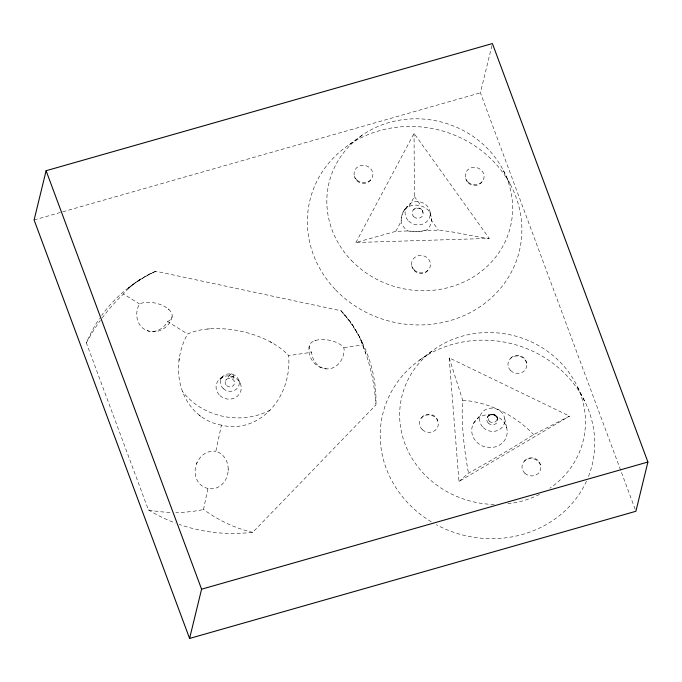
<?xml version="1.0" encoding="UTF-8"?>
<svg xmlns="http://www.w3.org/2000/svg" width="682" height="682" viewBox="0 0 682 682"><rect width="100%" height="100%" fill="white"/><g stroke="black" fill="none" stroke-linecap="round" stroke-linejoin="round"><path stroke-width="0.51" stroke-dasharray="3.41 2.56" d="M228.189 470.461L228.214 468.96M178.991 360.599L179.306 358.28M309.261 345.996C306.789 356.78 315.306 368.331 326.388 368.894M203.466 509.573L207.967 488.389L209.178 488.644A18.994 16.283 -84.9 0 0 227.873 473.231A18.994 16.283 -84.9 0 0 215.844 451.331L221.411 425.125A63.298 54.279 -84.9 0 0 288.648 355.595L311.597 352.287A18.994 16.283 -84.9 0 0 328.775 368.86A18.994 16.283 -84.9 0 0 344.137 349.056L343.37 346.908A18.994 9.821 12.5 0 0 318.008 339.883A18.994 9.821 12.5 0 0 311.597 352.287M635.155 509.275L480.409 92.803L492.413 43.554M172.103 316.712C169.954 327.522 157.533 334.615 147.193 330.651M196.569 463.709L197.158 462.328M355.902 242.511L414.059 133.382L489.216 238.402L355.902 242.511L395.816 231.334L407.981 230.959L416.156 231.599A10.682 2.31 -0.3 0 0 419.123 231.505C442.601 226.782 465.942 236.066 489.216 238.402M395.816 231.334L401.127 221.369L401.647 216.083L403.25 211.531L405.824 208.24L409.072 206.467A15.396 14.109 13.7 0 1 421.237 206.092L421.647 206.169A17.792 13.649 74.4 0 1 422.874 206.493L427.836 209.689A10.682 8.193 74.4 0 1 429.498 212.034L430.172 213.432A15.277 11.722 74.4 0 1 431.459 220.422L438.364 230.022M409.072 206.467L414.375 196.501L414.059 133.382M167.627 321.554A18.994 9.821 12.5 0 0 166.289 307.497A18.994 9.821 12.5 0 0 140.407 303.541L138.787 305.221A18.994 16.521 -70.7 0 0 144.916 329.611A18.994 16.521 -70.7 0 0 167.627 321.554L187.559 334.01A63.298 32.736 12.5 0 1 288.648 355.595M487.153 417.614C489.164 412.116 498.141 414.025 497.758 419.856M230.175 374.495L225.597 380.53M406.31 207.754L404.349 210.175L407.469 206.407C403.045 210.065 401.05 215.768 401.127 221.369A15.396 14.109 13.7 0 0 407.981 230.959L408.407 231.019A17.792 3.845 -0.3 0 0 409.712 231.207L421.331 231.309A15.481 3.35 -0.3 0 0 426.156 230.388A15.396 14.109 13.7 0 0 431.501 220.431L429.558 209.851M473.487 423.42L480.895 414.264M370.633 180.022C366.183 186.075 355.595 183.552 354.393 176.126M413.505 209.732C416.122 206.22 422.294 207.729 422.968 212.068M524.253 461.22C528.703 455.175 539.3 457.699 540.494 465.124M222.366 376.984L219.331 380.241L223.679 375.748L220.422 378.365M153.842 272.118L155.871 271.248L340.974 310.762L351.545 323.456L359.158 336.362A186.408 96.409 12.5 0 1 362.628 344.956L365.757 353.429A178.675 153.203 -84.9 0 1 372.611 378.638L374.733 391.664L375.944 404.886L252.834 532.216A149.938 137.397 13.7 0 1 179.136 524.39M482.148 181.693C477.988 187.908 467.23 186.016 465.729 178.624M421.374 417.989C425.534 411.783 436.292 413.676 437.793 421.067M128.762 288.213L123.323 293.865L139.443 303.942M458.977 481.501L468.5 473.138A79.129 3.725 -29.8 0 0 533.639 434.613L569.521 416.122L449.165 357.854L458.977 481.501L569.521 416.122M427.844 270.49C423.002 276.517 412.491 273.039 411.757 265.469M510.588 358.348C515.43 352.33 525.941 355.808 526.674 363.378M349.499 144.465L363.318 134.405M419.43 360.207L433.633 349.883M137.005 281.726L148.011 274.897L155.871 271.248A149.938 137.397 13.7 0 0 101.678 315.365M314.7 340.753L315.792 340.395M34.1 219.971L480.409 92.803M344.06 347.624L362.628 344.956M207.584 329.031L209.681 328.852M169.997 512.489L158.377 511.585L148.42 509.931L86.426 343.08A149.938 137.397 13.7 0 1 99.538 318.417M208.044 488.406L206.748 488.124A18.994 16.521 -70.7 0 1 195.725 466.369A18.994 16.521 -70.7 0 1 215.844 451.331M493.376 414.46L495.166 415.074L494.262 414.733M270.166 341.767L272.033 342.79M148.42 509.931L154.635 513.512A149.938 137.397 13.7 0 0 175.291 523M200.892 416.378L199.246 415.108M495.055 415.159L496.539 416.361L495.72 415.696M168.147 308.869L169.017 309.654M414.375 196.501L421.237 206.092M503.367 170.483L511.185 186.118M577.611 387.095L585.65 403.173M362.483 343.003C357.087 331.188 350.164 320.02 340.974 310.762A149.938 137.397 13.7 0 1 375.944 404.886M238.777 380.053L240.558 384.102M497.289 417.878L496.82 416.728L497.621 418.825M361.051 340.668L365.757 353.429M449.165 357.854L462.72 400.283A79.129 15.541 80.7 0 0 468.5 473.138M504.748 418.722L507.067 429.694M233.244 375.066L234.318 381.323M431.28 521.815A107.747 98.737 13.7 0 1 392.585 389.618A107.747 98.737 13.7 0 1 531.133 350.463A107.747 98.737 13.7 0 1 588.08 477.502M586.46 481.245A107.747 98.737 13.7 0 1 436.352 524.722M494.228 504.45A93.323 85.523 13.7 0 1 403.531 390.607A93.323 85.523 13.7 0 1 544.875 349.448A93.323 85.523 13.7 0 1 549.845 488.252M539.488 494.382A93.323 85.523 13.7 0 1 505.712 504.024M462.72 400.283A79.129 53.247 30.6 0 1 533.639 434.613M270.029 410.121A63.298 54.168 10.9 0 1 182.486 391.434M221.411 425.125A63.298 55.072 -70.7 0 1 187.559 334.01M128.838 288.247A170.261 88.055 12.5 0 1 153.782 272.084M86.299 343.003A171.728 149.409 -70.7 0 1 100.348 320.395M102.095 318.017A171.728 149.409 -70.7 0 1 123.442 294.036M252.8 532.403A173.117 148.437 -84.9 0 1 203.56 509.411M202.29 509.778A180.219 156.792 -70.7 0 1 175.854 512.557M134.456 283.422L128.463 287.821L140.867 278.972L134.456 283.422M422.942 212.29L422.422 210.499L423.164 213.108L422.942 212.29M414.247 269.995A9.497 8.704 13.7 0 0 430.129 266.909A9.497 8.704 13.7 0 0 418.739 255.605A9.497 8.704 13.7 0 0 414.247 269.995M468.099 182.128A9.497 8.704 13.7 0 0 483.828 178.531A9.497 8.704 13.7 0 0 472.046 167.584A9.497 8.704 13.7 0 0 468.099 182.128M356.976 180.15A9.497 8.704 13.7 0 0 372.67 176.425A9.497 8.704 13.7 0 0 360.787 165.573A9.497 8.704 13.7 0 0 356.976 180.15M413.838 216.782A5.541 5.072 13.7 0 0 423.011 214.66A5.541 5.072 13.7 0 0 416.122 208.291A5.541 5.072 13.7 0 0 413.838 216.782M408.697 221.104A12.66 11.603 13.7 0 0 429.813 216.774A12.66 11.603 13.7 0 0 414.46 201.855A12.66 11.603 13.7 0 0 408.697 221.104M335.68 289.901A107.747 98.737 13.7 0 0 516.982 259.151A107.747 98.737 13.7 0 0 391.204 128.037A107.747 98.737 13.7 0 0 335.68 289.901M351.349 260.379A93.323 85.523 13.7 0 0 508.388 233.747A93.323 85.523 13.7 0 0 399.439 120.177A93.323 85.523 13.7 0 0 351.349 260.379M488.244 423.113A5.541 5.072 13.7 0 0 497.536 421.399A5.541 5.072 13.7 0 0 490.963 414.75A5.541 5.072 13.7 0 0 488.244 423.113M489.309 421.212A4.484 4.109 13.7 0 0 496.837 419.831A4.484 4.109 13.7 0 0 491.517 414.434A4.484 4.109 13.7 0 0 489.309 421.212M483.291 427.614A12.66 11.603 13.7 0 0 504.399 423.283A12.66 11.603 13.7 0 0 489.054 408.365A12.66 11.603 13.7 0 0 483.291 427.614M476.854 442.226A17.826 16.334 13.7 0 0 506.59 436.122A17.826 16.334 13.7 0 0 484.97 415.108A17.826 16.334 13.7 0 0 476.854 442.226M524.91 473.299A9.497 8.704 13.7 0 0 540.604 469.574A9.497 8.704 13.7 0 0 528.721 458.722A9.497 8.704 13.7 0 0 524.91 473.299M422.303 429.651A9.497 8.704 13.7 0 0 438.04 426.054A9.497 8.704 13.7 0 0 426.25 415.108A9.497 8.704 13.7 0 0 422.303 429.651M510.596 370.497A9.497 8.704 13.7 0 0 526.478 367.41A9.497 8.704 13.7 0 0 515.098 356.106A9.497 8.704 13.7 0 0 510.596 370.497M223.295 388.638A9.497 8.704 13.7 0 0 239.024 385.049A9.497 8.704 13.7 0 0 227.242 374.094A9.497 8.704 13.7 0 0 223.295 388.638M226.577 385.62A4.748 4.348 13.7 0 0 234.438 383.821A4.748 4.348 13.7 0 0 228.547 378.348A4.748 4.348 13.7 0 0 226.577 385.62M230.345 376.669A1.773 1.628 13.7 0 0 233.287 376.004A1.773 1.628 13.7 0 0 231.087 373.949A1.773 1.628 13.7 0 0 230.345 376.669M219.911 395.56A12.66 11.603 13.7 0 0 240.891 390.76A12.66 11.603 13.7 0 0 225.179 376.166A12.66 11.603 13.7 0 0 219.911 395.56"/><path stroke-width="1.02" d="M46.103 170.722L34.1 219.971L189.587 638.446L635.897 511.278L647.9 462.029L492.413 43.554L46.103 170.722L201.591 589.197L189.587 638.446M201.591 589.197L647.9 462.029"/></g></svg>
